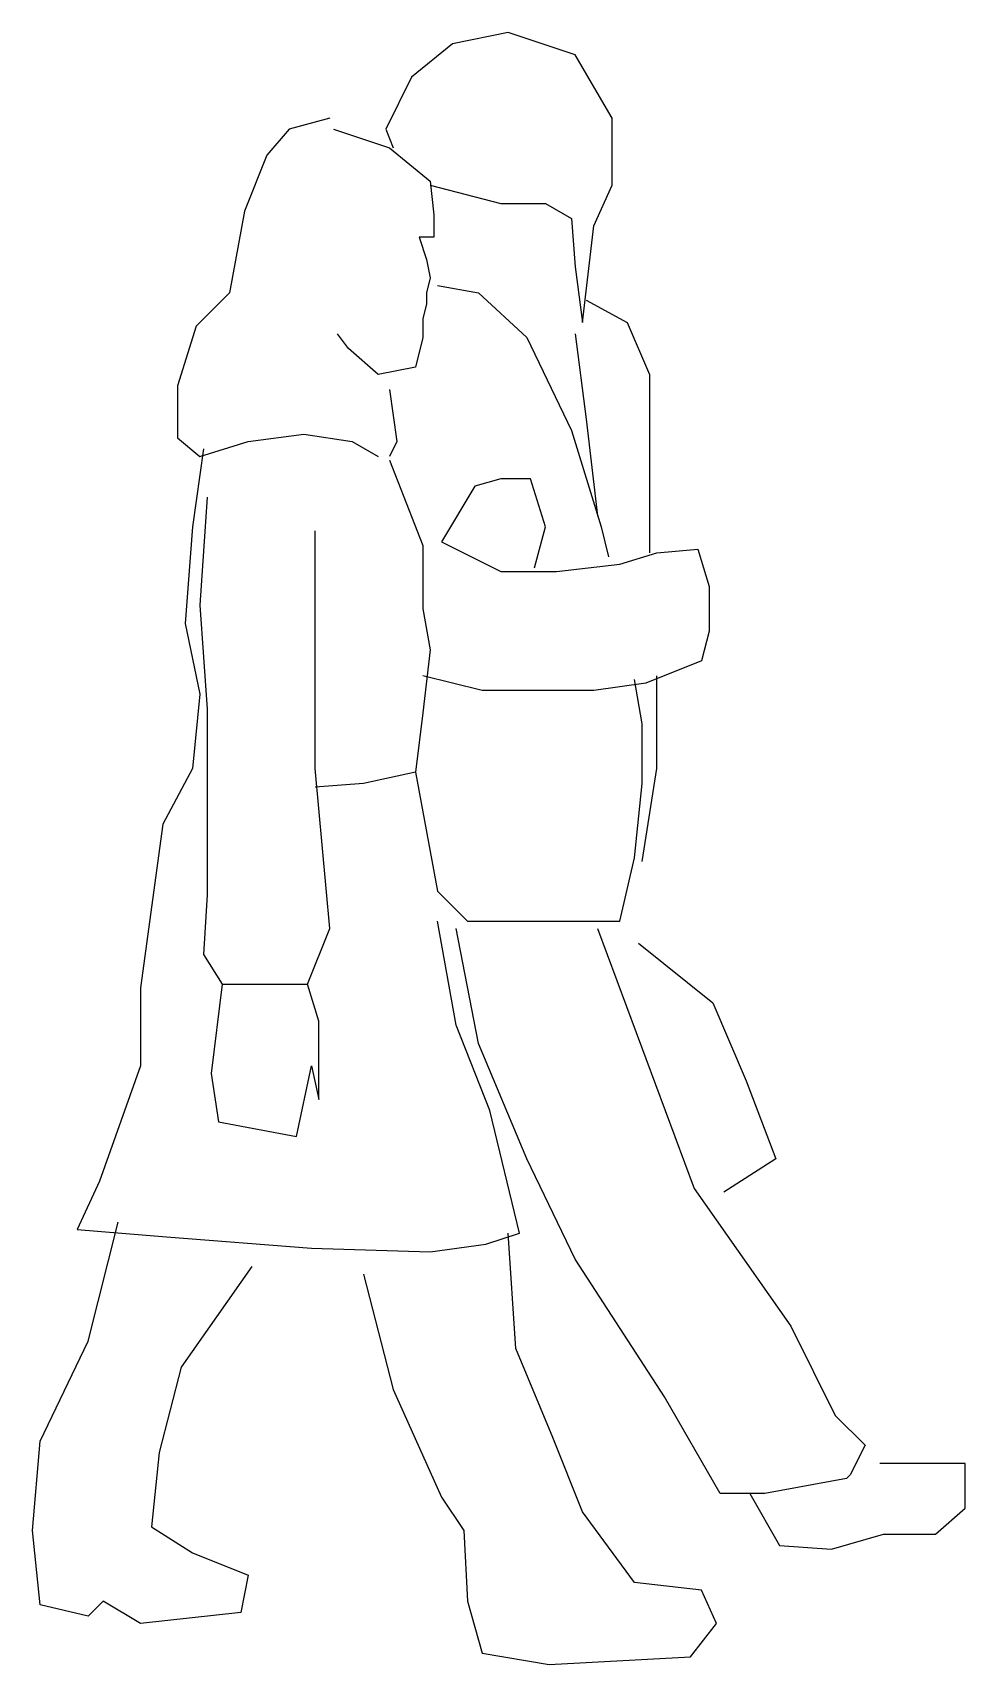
# Model space of a CAD drawing. Header units: millimetres. Extents: x -1573.95 to -1572.98, y 1791.27 to 1792.95.
import ezdxf

# ---------------------------------------------------------------- set-up
doc = ezdxf.new("R2010")
doc.units = ezdxf.units.MM
doc.header["$LTSCALE"] = 10
doc.layers.add('Humanos', color=2, linetype='Continuous')

msp = doc.modelspace()

# ---------------------------------------------------------------- linework, layer by layer
at = {"layer": 'Humanos'}
for p, q in [((-1573.4555, 1792.9511), (-1573.5129, 1792.9396)), ((-1573.3865, 1792.9281), (-1573.4555, 1792.9511)), ((-1573.5129, 1792.9396), (-1573.5551, 1792.9051)), ((-1573.3482, 1792.863), (-1573.3865, 1792.9281)), ((-1573.5551, 1792.9051), (-1573.5819, 1792.8515)), ((-1573.6815, 1792.8515), (-1573.7045, 1792.8247)), ((-1573.6394, 1792.863), (-1573.6815, 1792.8515)), ((-1573.6356, 1792.8515), (-1573.5781, 1792.8323)), ((-1573.5819, 1792.8515), (-1573.5742, 1792.8323)), ((-1573.3482, 1792.794), (-1573.3482, 1792.863)), ((-1573.5781, 1792.8323), (-1573.5359, 1792.7979)), ((-1573.7045, 1792.8247), (-1573.7275, 1792.7672)), ((-1573.5359, 1792.7979), (-1573.5321, 1792.7634)), ((-1573.5359, 1792.794), (-1573.4631, 1792.7749)), ((-1573.3673, 1792.7519), (-1573.3482, 1792.794)), ((-1573.7275, 1792.7672), (-1573.7428, 1792.6829)), ((-1573.4631, 1792.7749), (-1573.4171, 1792.7749)), ((-1573.4171, 1792.7749), (-1573.3903, 1792.7595)), ((-1573.5321, 1792.7634), (-1573.5321, 1792.7404)), ((-1573.3903, 1792.7595), (-1573.3865, 1792.7097)), ((-1573.3788, 1792.6522), (-1573.3673, 1792.7519)), ((-1573.5474, 1792.7404), (-1573.5398, 1792.7174)), ((-1573.5321, 1792.7404), (-1573.5474, 1792.7404)), ((-1573.5398, 1792.7174), (-1573.5359, 1792.6982)), ((-1573.5359, 1792.6982), (-1573.5398, 1792.6829)), ((-1573.3865, 1792.7097), (-1573.3788, 1792.6522)), ((-1573.7428, 1792.6829), (-1573.7773, 1792.6484)), ((-1573.5398, 1792.6829), (-1573.5398, 1792.6714)), ((-1573.5283, 1792.6906), (-1573.4861, 1792.6829)), ((-1573.4861, 1792.6829), (-1573.4363, 1792.6369)), ((-1573.5398, 1792.6714), (-1573.5436, 1792.6561)), ((-1573.375, 1792.6752), (-1573.3328, 1792.6522)), ((-1573.7773, 1792.6484), (-1573.7965, 1792.5871)), ((-1573.5436, 1792.6561), (-1573.5436, 1792.6369)), ((-1573.3328, 1792.6522), (-1573.3099, 1792.5986)), ((-1573.6202, 1792.6254), (-1573.6317, 1792.6407)), ((-1573.5436, 1792.6369), (-1573.5513, 1792.6063)), ((-1573.4363, 1792.6369), (-1573.3903, 1792.5411)), ((-1573.3865, 1792.6407), (-1573.375, 1792.5526)), ((-1573.5896, 1792.5986), (-1573.6202, 1792.6254)), ((-1573.5513, 1792.6063), (-1573.5896, 1792.5986)), ((-1573.3099, 1792.5986), (-1573.3099, 1792.5258)), ((-1573.7965, 1792.5871), (-1573.7965, 1792.5335)), ((-1573.5781, 1792.5833), (-1573.5704, 1792.5296)), ((-1573.375, 1792.5526), (-1573.3635, 1792.453)), ((-1573.7965, 1792.5335), (-1573.7735, 1792.5143)), ((-1573.7735, 1792.5143), (-1573.7237, 1792.5296)), ((-1573.7237, 1792.5296), (-1573.6662, 1792.5373)), ((-1573.6662, 1792.5373), (-1573.6164, 1792.5296)), ((-1573.6164, 1792.5296), (-1573.5896, 1792.5143)), ((-1573.5704, 1792.5296), (-1573.5781, 1792.5143)), ((-1573.3903, 1792.5411), (-1573.3597, 1792.4415)), ((-1573.7697, 1792.522), (-1573.7812, 1792.4415)), ((-1573.3099, 1792.5258), (-1573.3099, 1792.4607)), ((-1573.5781, 1792.5105), (-1573.5436, 1792.4223)), ((-1573.4899, 1792.4836), (-1573.5244, 1792.4262)), ((-1573.4631, 1792.4913), (-1573.4899, 1792.4836)), ((-1573.4325, 1792.4913), (-1573.4631, 1792.4913)), ((-1573.4171, 1792.4415), (-1573.4325, 1792.4913)), ((-1573.7658, 1792.4722), (-1573.7735, 1792.361)), ((-1573.3099, 1792.4607), (-1573.3099, 1792.4147)), ((-1573.7812, 1792.4415), (-1573.7888, 1792.3419)), ((-1573.6547, 1792.3457), (-1573.6547, 1792.4377)), ((-1573.4286, 1792.3993), (-1573.4171, 1792.4415)), ((-1573.3597, 1792.4415), (-1573.352, 1792.4108)), ((-1573.5436, 1792.4223), (-1573.5436, 1792.3572)), ((-1573.5244, 1792.4262), (-1573.4631, 1792.3955)), ((-1573.3405, 1792.4032), (-1573.3022, 1792.4147)), ((-1573.3022, 1792.4147), (-1573.26, 1792.4185)), ((-1573.26, 1792.4185), (-1573.2485, 1792.3802)), ((-1573.4631, 1792.3955), (-1573.4056, 1792.3955)), ((-1573.4056, 1792.3955), (-1573.3405, 1792.4032)), ((-1573.2485, 1792.3802), (-1573.2485, 1792.3342)), ((-1573.7735, 1792.361), (-1573.7658, 1792.2537)), ((-1573.6547, 1792.1924), (-1573.6547, 1792.3457)), ((-1573.5436, 1792.3572), (-1573.5359, 1792.315)), ((-1573.7888, 1792.3419), (-1573.7735, 1792.2691)), ((-1573.2485, 1792.3342), (-1573.2562, 1792.3036)), ((-1573.5359, 1792.315), (-1573.5436, 1792.2499)), ((-1573.2562, 1792.3036), (-1573.3137, 1792.2806)), ((-1573.4823, 1792.2729), (-1573.5436, 1792.2882)), ((-1573.3137, 1792.2806), (-1573.3673, 1792.2729)), ((-1573.3175, 1792.2384), (-1573.3252, 1792.2844)), ((-1573.3022, 1792.1924), (-1573.3022, 1792.2882)), ((-1573.7735, 1792.2691), (-1573.7812, 1792.1924)), ((-1573.4363, 1792.2729), (-1573.4823, 1792.2729)), ((-1573.3673, 1792.2729), (-1573.4363, 1792.2729)), ((-1573.7658, 1792.2537), (-1573.7658, 1792.1656)), ((-1573.5436, 1792.2499), (-1573.5513, 1792.1886)), ((-1573.3175, 1792.1771), (-1573.3175, 1792.2384)), ((-1573.7812, 1792.1924), (-1573.8118, 1792.135)), ((-1573.6394, 1792.0277), (-1573.6547, 1792.1924)), ((-1573.6049, 1792.1771), (-1573.6547, 1792.1733)), ((-1573.5513, 1792.1886), (-1573.6049, 1792.1771)), ((-1573.5513, 1792.1886), (-1573.5283, 1792.066)), ((-1573.3252, 1792.1005), (-1573.3175, 1792.1771)), ((-1573.3175, 1792.0966), (-1573.3022, 1792.1924)), ((-1573.7658, 1792.1656), (-1573.7658, 1792.0622)), ((-1573.8118, 1792.135), (-1573.8348, 1791.9664)), ((-1573.3405, 1792.0353), (-1573.3252, 1792.1005)), ((-1573.7658, 1792.0622), (-1573.7697, 1792.0008)), ((-1573.5283, 1792.066), (-1573.4976, 1792.0353)), ((-1573.6624, 1791.9702), (-1573.6394, 1792.0277)), ((-1573.5091, 1791.928), (-1573.5283, 1792.0353)), ((-1573.4861, 1791.9089), (-1573.5091, 1792.0277)), ((-1573.4976, 1792.0353), (-1573.444, 1792.0353)), ((-1573.444, 1792.0353), (-1573.3788, 1792.0353)), ((-1573.3788, 1792.0353), (-1573.3405, 1792.0353)), ((-1573.3635, 1792.0277), (-1573.2639, 1791.7594)), ((-1573.3213, 1792.0123), (-1573.2447, 1791.951)), ((-1573.7697, 1792.0008), (-1573.7505, 1791.9702)), ((-1573.8348, 1791.9664), (-1573.8348, 1791.8859)), ((-1573.7505, 1791.9702), (-1573.762, 1791.8782)), ((-1573.7505, 1791.9702), (-1573.6624, 1791.9702)), ((-1573.6509, 1791.9319), (-1573.6624, 1791.9702)), ((-1573.2447, 1791.951), (-1573.2102, 1791.8706)), ((-1573.6509, 1791.8514), (-1573.6509, 1791.9319)), ((-1573.4746, 1791.8399), (-1573.5091, 1791.928)), ((-1573.4363, 1791.7901), (-1573.4861, 1791.9089)), ((-1573.8348, 1791.8859), (-1573.877, 1791.7671)), ((-1573.762, 1791.8782), (-1573.7543, 1791.8284)), ((-1573.6739, 1791.8131), (-1573.6585, 1791.8859)), ((-1573.6585, 1791.8859), (-1573.6509, 1791.8514)), ((-1573.2102, 1791.8706), (-1573.1796, 1791.7901)), ((-1573.444, 1791.7135), (-1573.4746, 1791.8399)), ((-1573.7543, 1791.8284), (-1573.6739, 1791.8131)), ((-1573.3865, 1791.6866), (-1573.4363, 1791.7901)), ((-1573.1796, 1791.7901), (-1573.2332, 1791.7556)), ((-1573.877, 1791.7671), (-1573.8999, 1791.7173)), ((-1573.2639, 1791.7594), (-1573.1642, 1791.6177)), ((-1573.8885, 1791.6023), (-1573.8578, 1791.725)), ((-1573.8999, 1791.7173), (-1573.808, 1791.7096)), ((-1573.808, 1791.7096), (-1573.6585, 1791.6981)), ((-1573.4785, 1791.702), (-1573.444, 1791.7135)), ((-1573.4478, 1791.5947), (-1573.4555, 1791.7135)), ((-1573.6585, 1791.6981), (-1573.5359, 1791.6943)), ((-1573.5359, 1791.6943), (-1573.4785, 1791.702)), ((-1573.7199, 1791.679), (-1573.7927, 1791.5755)), ((-1573.2945, 1791.5449), (-1573.3865, 1791.6866)), ((-1573.6049, 1791.6713), (-1573.5742, 1791.5525)), ((-1573.1642, 1791.6177), (-1573.1183, 1791.5257)), ((-1573.9383, 1791.4989), (-1573.8885, 1791.6023)), ((-1573.4095, 1791.5027), (-1573.4478, 1791.5947)), ((-1573.7927, 1791.5755), (-1573.8156, 1791.4874)), ((-1573.5742, 1791.5525), (-1573.5244, 1791.4414)), ((-1573.237, 1791.4452), (-1573.2945, 1791.5449)), ((-1573.1183, 1791.5257), (-1573.0876, 1791.495)), ((-1573.9459, 1791.4069), (-1573.9383, 1791.4989)), ((-1573.8156, 1791.4874), (-1573.8233, 1791.4108)), ((-1573.3788, 1791.4261), (-1573.4095, 1791.5027)), ((-1573.0876, 1791.495), (-1573.1029, 1791.4644)), ((-1572.9842, 1791.4759), (-1573.0723, 1791.4759)), ((-1572.9842, 1791.4299), (-1572.9842, 1791.4759)), ((-1573.1068, 1791.4606), (-1573.1911, 1791.4452)), ((-1573.1029, 1791.4644), (-1573.1068, 1791.4606)), ((-1573.5244, 1791.4414), (-1573.5014, 1791.4069)), ((-1573.1911, 1791.4452), (-1573.237, 1791.4452)), ((-1573.2064, 1791.4452), (-1573.1757, 1791.3916)), ((-1573.3252, 1791.3533), (-1573.3788, 1791.4261)), ((-1573.0148, 1791.4031), (-1572.9842, 1791.4299)), ((-1573.9383, 1791.3303), (-1573.9459, 1791.4069)), ((-1573.8233, 1791.4108), (-1573.7812, 1791.3839)), ((-1573.5014, 1791.4069), (-1573.4976, 1791.3341)), ((-1573.1221, 1791.3878), (-1573.0685, 1791.4031)), ((-1573.0685, 1791.4031), (-1573.0148, 1791.4031)), ((-1573.1757, 1791.3916), (-1573.1221, 1791.3878)), ((-1573.7812, 1791.3839), (-1573.7237, 1791.3609)), ((-1573.7237, 1791.3609), (-1573.7313, 1791.3226)), ((-1573.2562, 1791.3456), (-1573.3252, 1791.3533)), ((-1573.2409, 1791.3111), (-1573.2562, 1791.3456)), ((-1573.8885, 1791.3188), (-1573.9383, 1791.3303)), ((-1573.8731, 1791.3341), (-1573.8885, 1791.3188)), ((-1573.8348, 1791.3111), (-1573.8731, 1791.3341)), ((-1573.7313, 1791.3226), (-1573.8348, 1791.3111)), ((-1573.4976, 1791.3341), (-1573.4823, 1791.2805)), ((-1573.2677, 1791.2766), (-1573.2409, 1791.3111)), ((-1573.4823, 1791.2805), (-1573.4133, 1791.269)), ((-1573.4133, 1791.269), (-1573.2677, 1791.2766))]:
    msp.add_line(p, q, dxfattribs=at)

doc.saveas('drawing.dxf')
